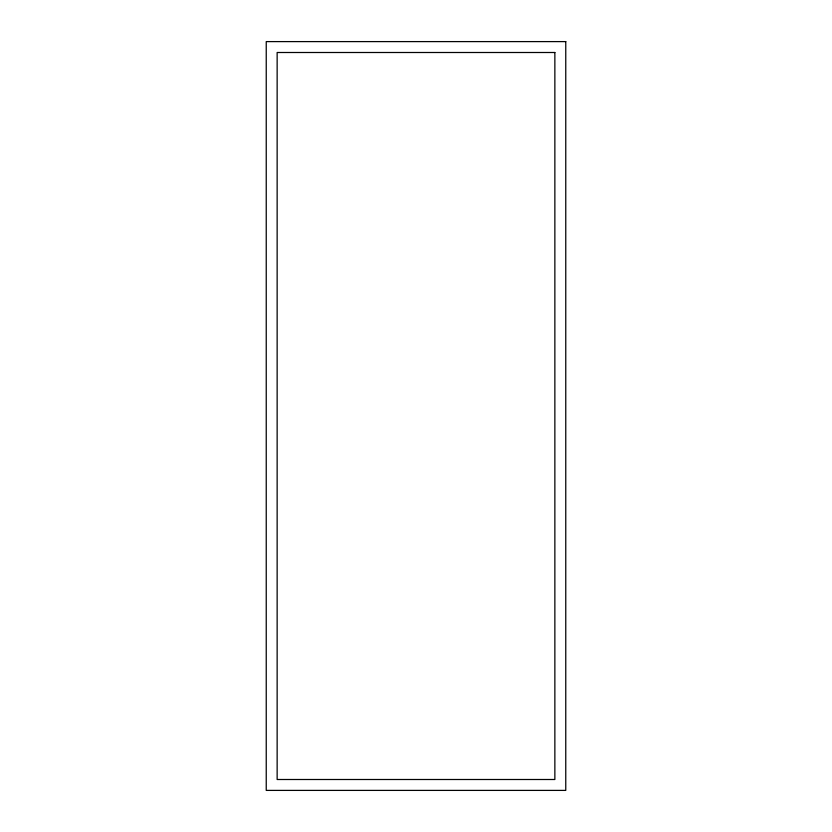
<?xml version="1.0" encoding="UTF-8"?>
<svg xmlns="http://www.w3.org/2000/svg" width="832" height="832" viewBox="0 0 832 832"><rect width="100%" height="100%" fill="white"/><g stroke="black" fill="none" stroke-linecap="round" stroke-linejoin="round"><path stroke-width="1.25" d="M565.76 41.6L266.24 41.6L266.24 790.4L565.76 790.4L565.76 41.6M554.861 52.499L277.139 52.499L277.139 779.501L554.861 779.501L554.861 52.499"/></g></svg>
